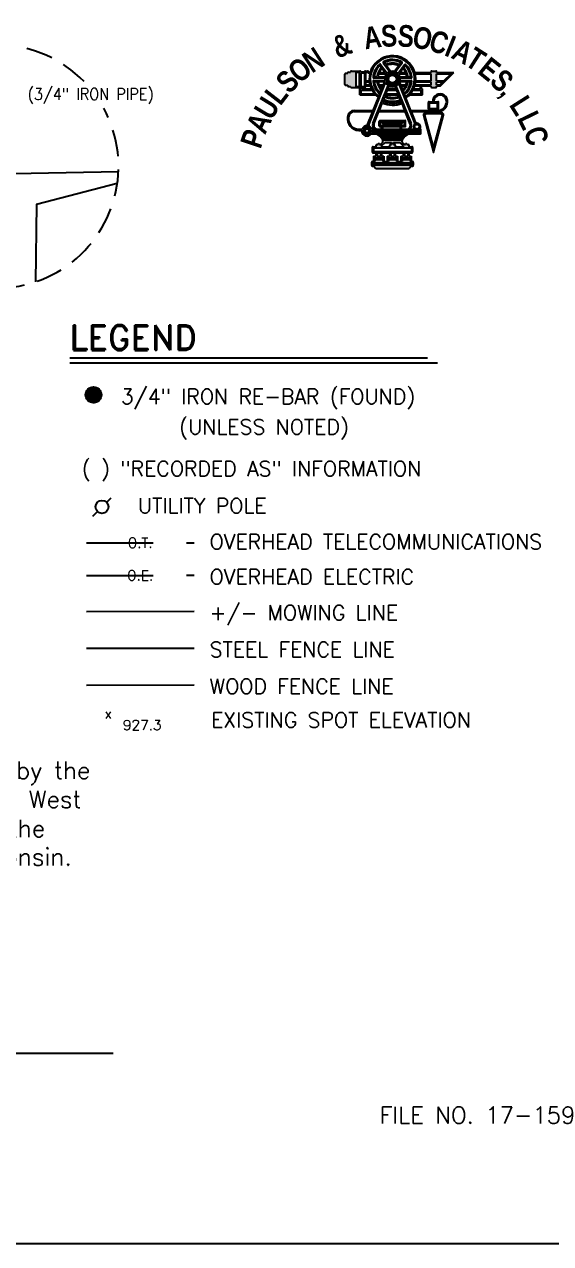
# Model space of a CAD drawing. Extents: x 831028 to 919050, y 477368 to 477788.
# Drawn here: x 831177.5 to 831256.4, y 477368.4 to 477551 of the extents above; entities that cross this region are included whole.
import ezdxf
from ezdxf.enums import TextEntityAlignment as Align

# ---------------------------------------------------------------- set-up
doc = ezdxf.new("R2010")
doc.units = 0
doc.header["$MEASUREMENT"] = 0
doc.linetypes.add('DASHED', pattern=[0.75, 0.5, -0.25])
doc.layers.get('0').update_dxf_attribs({"linetype": 'CONTINUOUS'})
for name, color, linetype in [('BOUNDARY', 5, 'CONTINUOUS'), ('building', 3, 'CONTINUOUS'), ('concrere', 1, 'CONTINUOUS'), ('FENCE', 1, 'FENCELINE1'), ('LOGO', 7, 'CONTINUOUS'), ('OVERHEAD', 7, 'DASHED'), ('SYMBOLS', 3, 'CONTINUOUS'), ('TEXT', 7, 'CONTINUOUS'), ('TITLES', 3, 'CONTINUOUS')]:
    doc.layers.add(name, color=color, linetype=linetype)
doc.styles.add('Arial Bold Narrow', font='arialbd.ttf', dxfattribs={"width": 0.8, "height": 10})
doc.styles.add('ROMAND', font='romand', dxfattribs={"oblique": 10, "height": 8})
doc.styles.add('ROMANS', font='romans', dxfattribs={"oblique": 1, "height": 10})
doc.linetypes.add('FENCELINE1', pattern='A,0.25,-0.1,[133,ltypeshp.shx,S=0.1,R=0,X=-0.1,Y=0],-0.1,1', length=1.45)
doc.linetypes.add('FENCELINE2', pattern='A,0.25,-0.1,[132,ltypeshp.shx,S=0.1,R=0,X=-0.1,Y=0],-0.1,1', length=1.45)
doc.linetypes.add('ZIGZAG', pattern='A,0.0001,-0.2,[131,ltypeshp.shx,S=0.2,R=0,X=-0.2,Y=0],-0.4,[131,ltypeshp.shx,S=0.2,R=180,X=0.2,Y=0],-0.2', length=0.8001)

# ---------------------------------------------------------------- blocks, each defined once
blk = doc.blocks.new('logo2')
at = {"layer": 'LOGO'}
h = blk.add_hatch(color=256, dxfattribs=at)
h.paths.add_polyline_path([(-8.17, -10.49, -2.979543), (7.87, -10.71), (7.26, -9.18, -0.014935), (6.7, -9.59), (13.55, -26.87, 0.474667), (13.27, -30.08), (16.17, -30.08, 0.777145), (14.17, -26.59), (11.36, -19.51), (11.09, -18.83), (8.12, -11.36, 0.051137), (10.26, -9.48, 2.591841), (-8.43, -11.14), (-11.48, -18.83), (-11.75, -19.51), (-15.08, -27.9), (-14.4, -28.01), (-7, -9.37, -0.015074), (-7.55, -8.93)])
h.paths.add_polyline_path([(16.13, -28.59, -1), (13.32, -28.59, -1)], flags=16)
h = blk.add_hatch(color=256, dxfattribs=at)
h.paths.add_polyline_path([(-1.58, 4.36, 0.098482), (-3.13, 3.42), (-7.07, 8.71, 0.438438), (-7.73, 8.78, 0.190242), (-11.64, 1.14, 0.442997), (-11.2, 0.64), (-3.91, 0.64, -0.31355), (-0.76, 3.89, -0.422878), (3.91, 0.64), (11.2, 0.64, 0.442997), (11.64, 1.14, 0.184191), (7.93, 8.6, 0.446524), (7.26, 8.54), (3.34, 3.22, 0.098072), (1.86, 4.25), (5.8, 9.58, 0.453296), (5.65, 10.24, 0.251379), (-5.41, 10.37, 0.461522), (-5.56, 9.71)])
h.paths.add_polyline_path([(-0.89, 4.55), (-3.52, 8.09, -0.216311), (3.77, 7.97), (1.19, 4.48, 0.11363)], flags=16)
h.paths.add_polyline_path([(-3.6, 2.92, 0.098578), (-4.44, 1.32), (-8.72, 1.32, -0.055198), (-8.22, 3.19), (-3.8, 3.19)], flags=16)
h.paths.add_polyline_path([(-4.31, 3.87), (-7.92, 3.87, -0.086905), (-6.14, 6.33)], flags=16)
h.paths.add_polyline_path([(-3.93, 8.64), (-4.86, 9.89, -0.23884), (5.1, 9.77), (4.18, 8.52, 0.224311)], flags=16)
h.paths.add_polyline_path([(3.78, 2.68), (4.16, 3.19), (8.22, 3.19, -0.055198), (8.72, 1.32), (4.44, 1.32, 0.082339)], flags=16)
h.paths.add_polyline_path([(-6.54, 6.88, 0.169329), (-9.4, 1.32), (-10.95, 1.32, -0.178686), (-7.46, 8.11)], flags=16)
h.paths.add_polyline_path([(4.66, 3.87), (6.33, 6.14, -0.079086), (7.92, 3.87)], flags=16)
h.paths.add_polyline_path([(6.74, 6.69), (7.66, 7.93, -0.172501), (10.95, 1.32), (9.4, 1.32, 0.161997)], flags=16)
h = blk.add_hatch(color=256, dxfattribs=at)
h.paths.add_polyline_path([(-25.06, -4.41), (-25.06, -4.64, 0.414214), (-24.61, -5.09), (-18.95, -5.09), (-18.95, -5.9), (-19.53, -5.9), (-19.53, -9.48), (-10.26, -9.48, -0.015985), (-10.85, -8.8), (-18.85, -8.8), (-18.85, -6.58), (-12.32, -6.58, -0.013506), (-12.66, -5.9), (-18.28, -5.9), (-18.28, -5.09), (-16.45, -5.09, 0.414214), (-16, -4.64), (-16, -4.06), (-13.36, -4.06, -0.012538), (-13.55, -3.39), (-16, -3.39), (-16, -1.73), (-13.86, -1.73, -0.012143), (-13.93, -1.05), (-16, -1.05), (-16, 4.13), (-15.17, 4.13, -0.169409), (-14.89, 4.03), (-13.64, 3.03, -0.013268), (-13.46, 3.75), (-14.65, 4.7, 0.169409), (-14.93, 4.8), (-16.22, 4.8, 0.425516), (-16.67, 4.33), (-19.03, 4.33, 0.425516), (-19.48, 4.8), (-24.61, 4.8, 0.414214), (-25.06, 4.35), (-25.06, 4.13), (-26.34, 4.13, 0.414214), (-26.79, 3.68), (-26.79, 3.45), (-28.09, 3.45, 0.414214), (-28.54, 3), (-28.54, -3.29, 0.414214), (-28.09, -3.74), (-26.79, -3.74), (-26.79, -3.96, 0.414214), (-26.34, -4.41)])
h.paths.add_polyline_path([(-21.74, 4.13), (-19.71, 4.13), (-19.71, -4.41), (-21.74, -4.41)], flags=16)
h.paths.add_polyline_path([(-19.03, 3.66), (-16.67, 3.66), (-16.67, -4.41), (-19.03, -4.41)], flags=16)
h = blk.add_hatch(color=256, dxfattribs=at)
h.paths.add_polyline_path([(-4.12, -2.12, 0.576712), (3.89, -2.52), (6.7, -9.59, 0.21378), (11.62, -1.39, 0.449489), (11.17, -0.88), (4.55, -0.88, 0.082971), (4.59, 0.64), (3.91, 0.64, -0.454741), (0.11, -3.96, -0.470894), (-3.91, 0.64), (-4.59, 0.64, 0.082971), (-4.55, -0.88), (-11.17, -0.88, 0.449489), (-11.62, -1.39, 0.205388), (-7, -9.37)])
h.paths.add_polyline_path([(-4.63, -1.56), (-5.35, -3.39), (-8.14, -3.39, -0.054249), (-8.68, -1.56)], flags=16)
h.paths.add_polyline_path([(-5.62, -4.06), (-6.35, -5.9), (-6.55, -5.9, -0.063611), (-7.82, -4.06)], flags=16)
h.paths.add_polyline_path([(-6.68, -6.74), (-7.29, -8.27, -0.178438), (-10.91, -1.56), (-9.36, -1.56, 0.157439)], flags=16)
h.paths.add_polyline_path([(4.3, -1.73, 0.009577), (4.36, -1.56), (8.68, -1.56, -0.054249), (8.14, -3.39), (4.96, -3.39)], flags=16)
h.paths.add_polyline_path([(5.23, -4.06), (7.82, -4.06, -0.063611), (6.55, -5.9), (5.96, -5.9)], flags=16)
h.paths.add_polyline_path([(6.4, -7.01, 0.168067), (9.36, -1.56), (10.91, -1.56, -0.187465), (7, -8.52)], flags=16)
h = blk.add_hatch(color=256, dxfattribs=at)
h.paths.add_polyline_path([(3.03, 0, 1), (-3.03, 0, 1)])
h.paths.add_polyline_path([(2.36, 0, 1), (-2.36, 0, 1)], flags=16)
h = blk.add_hatch(color=256, dxfattribs=at)
h.paths.add_polyline_path([(23.17, -1.05), (13.93, -1.05, -0.012143), (13.86, -1.73), (23.17, -1.73), (23.17, -3.39), (13.55, -3.39, -0.012538), (13.36, -4.06), (16.84, -4.06), (16.84, -5.9), (12.66, -5.9, -0.013506), (12.32, -6.58), (17.32, -6.58), (17.32, -8.8), (10.85, -8.8, -0.015985), (10.26, -9.48), (17.99, -9.48), (17.99, -5.9), (17.52, -5.9), (17.52, -4.06), (23.17, -4.06), (23.17, -4.64, 0.414214), (23.62, -5.09), (26.07, -5.09, 0.414214), (26.52, -4.64), (26.52, -4.06), (28.75, -4.06), (36.88, 3.87), (26.52, 3.87), (26.52, 4.35, 0.414214), (26.07, 4.8), (23.62, 4.8, 0.414214), (23.17, 4.35), (23.17, 3.87), (13.42, 3.87, -0.012488), (13.6, 3.19), (23.17, 3.19)])
h.paths.add_polyline_path([(26.52, 3.19), (35.22, 3.19), (30.87, -1.05), (26.52, -1.05)], flags=16)
h.paths.add_polyline_path([(26.52, -1.73), (30.18, -1.73), (28.47, -3.39), (26.52, -3.39)], flags=16)
h = blk.add_hatch(color=256, dxfattribs=at)
h.paths.add_polyline_path([(-11.72, -26.75, 0.324573), (-10.87, -30.08), (-9, -30.08, -0.529714), (-11.09, -27), (-8.12, -19.51), (7.73, -19.51), (10.7, -27, -0.529714), (8.61, -30.08), (10.48, -30.08, 0.324573), (11.33, -26.75), (2.31, -4.02, -0.036551), (1.7, -4.31), (2.33, -5.9), (-2.72, -5.9), (-2.03, -4.17, -0.036874), (-2.62, -3.82)])
h.paths.add_polyline_path([(-5.13, -12.99), (-5.45, -13.94, -0.007111), (-5.85, -13.78), (-5.48, -12.85, 0.006749)], flags=16)
h.paths.add_polyline_path([(-4.49, -13.23, 0.011983), (-3.86, -13.43), (-4.09, -14.4, -0.012746), (-4.82, -14.17)], flags=16)
h.paths.add_polyline_path([(-5.23, -12.22), (-4.64, -10.74, 0.19864), (4.3, -10.88), (4.89, -12.36, -0.19774)], flags=16)
h.paths.add_polyline_path([(-3.2, -13.6, 0.012027), (-2.54, -13.73), (-2.69, -14.73, -0.012787), (-3.44, -14.57)], flags=16)
h.paths.add_polyline_path([(5.76, -14.55), (7.46, -18.83), (-7.85, -18.83), (-6.09, -14.41, 0.196749)], flags=16)
h.paths.add_polyline_path([(-4.39, -10.11), (-4.14, -9.48), (3.75, -9.48), (4.05, -10.25, -0.199099)], flags=16)
h.paths.add_polyline_path([(-1.88, -13.84, 0.012065), (-1.21, -13.92), (-1.26, -14.92, -0.012822), (-2.02, -14.83)], flags=16)
h.paths.add_polyline_path([(-3.87, -8.8), (-2.99, -6.58), (2.59, -6.58), (3.48, -8.8)], flags=16)
h.paths.add_polyline_path([(-0.53, -13.96, 0.012096), (0.14, -13.97), (0.19, -14.97, -0.012851), (-0.58, -14.96)], flags=16)
h.paths.add_polyline_path([(0.82, -13.94, 0.01212), (1.49, -13.89), (1.63, -14.88, -0.012874), (0.86, -14.94)], flags=16)
h.paths.add_polyline_path([(2.16, -13.8, 0.012137), (2.83, -13.68), (3.06, -14.65, -0.01289), (2.3, -14.79)], flags=16)
h.paths.add_polyline_path([(3.48, -13.53, 0.012147), (4.14, -13.34), (4.46, -14.29, -0.012899), (3.72, -14.5)], flags=16)
h.paths.add_polyline_path([(4.78, -13.13, 0.006929), (5.14, -12.99), (5.51, -13.92, -0.007331), (5.1, -14.07)], flags=16)
h = blk.add_hatch(color=256, dxfattribs=at)
h.paths.add_polyline_path([(27.68, -14.05, 0.414214), (27.23, -13.6), (24.82, -13.6), (24.14, -13.6), (22.04, -13.6, 0.414214), (21.59, -14.05), (21.59, -17.95, 0.414214), (22.04, -18.4), (23.28, -18.4), (23.28, -18.83), (23.28, -19.51), (23.28, -20.15), (23.96, -20.15), (23.96, -18.4), (25.31, -18.4), (25.31, -20.15), (25.98, -20.15), (25.98, -19.51), (25.98, -18.83), (25.98, -18.4), (27.23, -18.4, 0.414214), (27.68, -17.95)])
h.paths.add_polyline_path([(27.01, -17.72), (22.26, -17.72), (22.26, -14.27), (27.01, -14.27)], flags=16)
for points in [[(32.34, -13.38), (32.28, -14.24, -0.334868), (27.9, -18.83), (25.98, -18.83), (25.98, -19.51), (27.95, -19.51, 0.358242), (32.98, -13.88, 1.086141), (24.14, -13.6), (24.82, -13.6, -1.031171)], [(23.28, -19.51), (23.28, -18.83), (11.09, -18.83), (11.36, -19.51)]]:
    blk.add_hatch(color=256, dxfattribs=at).paths.add_polyline_path(points)
h = blk.add_hatch(color=256, dxfattribs=at)
h.paths.add_polyline_path([(-11.48, -18.83), (-22.69, -18.83, 0.392257), (-26.93, -22.76, 0.450557), (-20.19, -30.76), (-18.39, -30.76, 0.782983), (-12.61, -32.77), (-10.2, -32.77, -0.183101), (-5.97, -36.37), (5.97, -36.37, -0.183101), (10.2, -32.77), (16.65, -32.77, 0.414214), (17.1, -32.32), (17.1, -30.53, 0.414214), (16.65, -30.08), (16.17, -30.08), (13.27, -30.08), (-12.25, -30.08, 0.251282), (-14.4, -28.01), (-15.08, -27.9, 0.341039), (-18.26, -30.08), (-20.13, -30.08), (-20.23, -30.08, -0.447816), (-26.27, -22.86), (-26.26, -22.81, -0.368657), (-22.99, -19.52), (-22.47, -19.51), (-11.75, -19.51)])
h.paths.add_polyline_path([(-12.89, -30.29, -1.22549), (-17.72, -30.82, -0.816)], flags=16)
h.paths.add_polyline_path([(-13.45, -31.05, -1), (-17.06, -31.05, -1)], flags=0)
h.paths.add_polyline_path([(-14.12, -31.05, -1), (-16.38, -31.05, -1)], flags=0)
h.paths.add_polyline_path([(-12.11, -30.76), (16.43, -30.76), (16.43, -32.1), (-12.28, -32.1, 0.108018)], flags=16)
h.paths.add_polyline_path([(-8.59, -32.77), (8.59, -32.77, 0.058572), (6.99, -33.95), (-6.99, -33.95, 0.058572)], flags=17)
h.paths.add_polyline_path([(-6.35, -34.63), (6.35, -34.63, 0.038652), (5.58, -35.69), (-5.58, -35.69, 0.038652)], flags=16)
h = blk.add_hatch(color=256, dxfattribs=at)
h.paths.add_polyline_path([(27.63, -20.15), (21.64, -20.15, 0.076599), (19.3, -20.51, 0.401631), (18.63, -21.72), (24.63, -44.04), (30.64, -21.72, 0.401631), (29.97, -20.51, 0.076599)])
h.paths.add_polyline_path([(19.32, -21.66), (24.63, -41.44), (29.95, -21.66, 0.406856), (29.65, -21.12, 0.072083), (27.63, -20.82), (24.63, -20.82), (21.64, -20.82, 0.072083), (19.62, -21.12, 0.406856)], flags=16)
h = blk.add_hatch(color=256, dxfattribs=at)
h.paths.add_polyline_path([(-7.49, -24.91, 0.414214), (-7.94, -25.36), (-7.94, -28.08, 0.414214), (-7.49, -28.53), (-6.47, -28.53), (-6.47, -30.08), (-5.79, -30.08), (-5.79, -28.53), (4.85, -28.53), (4.85, -30.08), (5.52, -30.08), (5.52, -28.53), (7.42, -28.53, 0.414214), (7.87, -28.08), (7.87, -25.36, 0.414214), (7.42, -24.91)])
h.paths.add_polyline_path([(-5.24, -26.26), (-5.24, -25.58), (-1.49, -25.58), (-1.49, -25.81, 0.103244), (-1.39, -26.26)], flags=16)
h.paths.add_polyline_path([(5.4, -26.93, 0.414214), (5.85, -26.48), (5.85, -25.58), (7.2, -25.58), (7.2, -27.86), (-7.26, -27.86), (-7.26, -25.58), (-5.91, -25.58), (-5.91, -26.48, 0.414214), (-5.46, -26.93)], flags=16)
h.paths.add_polyline_path([(-0.81, -25.81), (-0.81, -25.58), (1.89, -25.58), (1.89, -25.81, -0.414214), (1.44, -26.26), (-0.36, -26.26, -0.414214)], flags=16)
h.paths.add_polyline_path([(2.47, -26.26, 0.103244), (2.56, -25.81), (2.56, -25.58), (5.17, -25.58), (5.17, -26.26)], flags=16)
h = blk.add_hatch(color=256, dxfattribs=at)
h.paths.add_polyline_path([(-13.45, -31.05, 1), (-17.06, -31.05, 1)])
h.paths.add_polyline_path([(-14.12, -31.05, 1), (-16.38, -31.05, 1)], flags=16)
h = blk.add_hatch(color=256, dxfattribs=at)
h.paths.add_polyline_path([(-5.97, -36.37, -0.009325), (-5.83, -36.62, -0.330255), (-6.1, -38.21), (-7.21, -39.26), (-7.86, -39.26), (-7.86, -38.59), (-8.54, -38.59), (-8.54, -39.26), (-9.48, -39.26, 0.414214), (-9.93, -39.71), (-9.93, -40.54), (-11.63, -40.54, 0.414214), (-12.08, -40.99), (-12.08, -43.71, 0.414214), (-11.63, -44.16), (-9.93, -44.16), (-9.93, -46.31), (-11.28, -46.31), (-11.28, -48.9), (-10.61, -48.9), (-10.61, -49.5), (-12.05, -49.5, 0.414214), (-12.5, -49.95), (-12.5, -51.72, 0.414214), (-12.05, -52.17), (-11.25, -52.17), (-10.04, -53.53), (10.04, -53.53), (11.25, -52.17), (12.05, -52.17, 0.414214), (12.5, -51.72), (12.5, -49.95, 0.414214), (12.05, -49.5), (10.61, -49.5), (10.61, -48.9), (11.28, -48.9), (11.28, -46.31), (9.93, -46.31), (9.93, -44.16), (11.63, -44.16, 0.414214), (12.08, -43.71), (12.08, -40.99, 0.414214), (11.63, -40.54), (9.93, -40.54), (9.93, -39.71, 0.414214), (9.48, -39.26), (8.54, -39.26), (8.54, -38.59), (7.86, -38.59), (7.86, -39.26), (7.21, -39.26), (6.1, -38.21, -0.330255), (5.83, -36.62, -0.009325), (5.97, -36.37)])
h.paths.add_polyline_path([(-0.56, -38.12), (-0.56, -39.26), (-1.28, -39.26, 0.414214), (-1.73, -39.71), (-1.73, -40.54), (-6.47, -40.54), (-6.47, -40.11), (-4.38, -38.12)], flags=16)
h.paths.add_polyline_path([(0.56, -38.12), (4.38, -38.12), (6.47, -40.11), (6.47, -40.54), (1.73, -40.54), (1.73, -39.71, 0.414214), (1.28, -39.26), (0.56, -39.26)], flags=16)
h.paths.add_polyline_path([(11.41, -41.22), (11.41, -43.48), (-11.41, -43.48), (-11.41, -41.22)], flags=16)
h.paths.add_polyline_path([(1.06, -44.16), (-1.06, -44.16), (-1.06, -46.31), (1.06, -46.31)], flags=17)
h.paths.add_polyline_path([(-1.73, -44.16), (-6.47, -44.16), (-6.47, -46.31), (-5.12, -46.31), (-5.12, -48.9), (-5.79, -48.9), (-5.79, -49.5), (-2.41, -49.5), (-2.41, -48.9), (-3.08, -48.9), (-3.08, -46.31), (-1.73, -46.31)], flags=17)
h.paths.add_polyline_path([(1.73, -44.16), (1.73, -46.31), (3.08, -46.31), (3.08, -48.9), (2.41, -48.9), (2.41, -49.5), (5.79, -49.5), (5.79, -48.9), (5.12, -48.9), (5.12, -46.31), (6.47, -46.31), (6.47, -44.16)], flags=17)
h.paths.add_polyline_path([(-7.14, -44.16), (-9.26, -44.16), (-9.26, -46.31), (-7.14, -46.31)], flags=17)
h.paths.add_polyline_path([(2.41, -46.99), (2.41, -48.23), (-2.41, -48.23), (-2.41, -46.99)], flags=16)
h.paths.add_polyline_path([(7.14, -44.16), (7.14, -46.31), (9.26, -46.31), (9.26, -44.16)], flags=17)
h.paths.add_polyline_path([(-5.79, -46.99), (-5.79, -48.23), (-10.61, -48.23), (-10.61, -46.99)], flags=16)
h.paths.add_polyline_path([(5.79, -46.99), (10.61, -46.99), (10.61, -48.23), (5.79, -48.23)], flags=16)
h.paths.add_polyline_path([(11.82, -50.18), (11.82, -51.5), (-11.82, -51.5), (-11.82, -50.18)], flags=16)
for p, q in [((-7.46, 8.11), (-6.54, 6.88)), ((-7.07, 8.71), (-3.13, 3.42)), ((-5.56, 9.71), (-1.58, 4.36)), ((-4.86, 9.89), (-3.93, 8.64)), ((-3.52, 8.09), (-0.89, 4.55)), ((3.77, 7.97), (1.19, 4.48)), ((5.8, 9.58), (1.86, 4.25)), ((7.26, 8.54), (3.34, 3.22)), ((5.1, 9.77), (4.18, 8.52)), ((7.66, 7.93), (6.74, 6.69)), ((-28.54, -3.29), (-28.54, 3)), ((-28.09, 3.45), (-26.79, 3.45)), ((-26.79, 3.45), (-26.79, 3.68)), ((-26.34, 4.13), (-25.06, 4.13)), ((-25.06, 4.13), (-25.06, 4.35)), ((-24.61, 4.8), (-19.48, 4.8)), ((-21.74, 4.13), (-19.71, 4.13)), ((-21.74, -4.41), (-21.74, 4.13)), ((-19.71, -4.41), (-19.71, 4.13)), ((-19.03, 4.33), (-19.03, 4.35)), ((-19.03, 4.33), (-16.67, 4.33)), ((-19.03, 3.66), (-16.67, 3.66)), ((-19.03, 3.66), (-19.03, -4.41)), ((-16.67, 4.33), (-16.67, 4.35)), ((-16.67, 3.66), (-16.67, -4.41)), ((-16.22, 4.8), (-14.93, 4.8)), ((-16, 4.13), (-15.17, 4.13)), ((-16, -1.05), (-16, 4.13)), ((-13.64, 3.03), (-14.89, 4.03)), ((-13.46, 3.75), (-14.65, 4.7)), ((-11.2, 0.64), (-3.91, 0.64)), ((-10.95, 1.32), (-9.4, 1.32)), ((-8.72, 1.32), (-4.44, 1.32)), ((-8.22, 3.19), (-3.8, 3.19)), ((-7.92, 3.87), (-4.31, 3.87)), ((-6.14, 6.33), (-4.31, 3.87)), ((-3.8, 3.19), (-3.6, 2.92)), ((4.16, 3.19), (3.78, 2.68)), ((3.91, 0.64), (11.2, 0.64)), ((4.16, 3.19), (8.22, 3.19)), ((4.44, 1.32), (8.72, 1.32)), ((6.33, 6.14), (4.66, 3.87)), ((4.66, 3.87), (7.92, 3.87)), ((9.4, 1.32), (10.95, 1.32)), ((13.42, 3.87), (23.17, 3.87)), ((13.6, 3.19), (23.17, 3.19)), ((23.17, 3.87), (23.17, 4.35)), ((23.17, -1.05), (23.17, 3.19)), ((23.62, 4.8), (26.07, 4.8)), ((26.52, 3.87), (26.52, 4.35)), ((26.52, 3.87), (36.88, 3.87)), ((26.52, 3.19), (35.22, 3.19)), ((26.52, -1.05), (26.52, 3.19)), ((28.75, -4.06), (36.88, 3.87)), ((30.87, -1.05), (35.22, 3.19)), ((-28.09, -3.74), (-26.79, -3.74)), ((-26.79, -3.96), (-26.79, -3.74)), ((-26.34, -4.41), (-25.06, -4.41)), ((-25.06, -4.64), (-25.06, -4.41)), ((-24.61, -5.09), (-18.95, -5.09)), ((-21.74, -4.41), (-19.71, -4.41)), ((-19.53, -5.9), (-18.95, -5.9)), ((-19.53, -9.48), (-19.53, -5.9)), ((-19.03, -4.41), (-16.67, -4.41)), ((-18.95, -5.9), (-18.95, -5.09)), ((-18.85, -6.58), (-12.32, -6.58)), ((-18.85, -8.8), (-18.85, -6.58)), ((-18.28, -5.9), (-18.28, -5.09)), ((-18.28, -5.09), (-16.45, -5.09)), ((-18.28, -5.9), (-12.66, -5.9)), ((-16, -1.05), (-13.93, -1.05)), ((-16, -1.73), (-13.86, -1.73)), ((-16, -3.39), (-16, -1.73)), ((-16, -3.39), (-13.55, -3.39)), ((-16, -4.06), (-13.36, -4.06)), ((-16, -4.64), (-16, -4.06)), ((-14.4, -28.01), (-4.12, -2.12)), ((-11.72, -26.75), (-2.62, -3.82)), ((-11.17, -0.88), (-4.55, -0.88)), ((-10.91, -1.56), (-9.36, -1.56)), ((-8.68, -1.56), (-4.63, -1.56)), ((-8.14, -3.39), (-5.35, -3.39)), ((-7.82, -4.06), (-5.62, -4.06)), ((-7.29, -8.27), (-6.68, -6.74)), ((-6.55, -5.9), (-6.35, -5.9)), ((-6.35, -5.9), (-5.62, -4.06)), ((-5.35, -3.39), (-4.63, -1.56)), ((-3.87, -8.8), (-2.99, -6.58)), ((-2.99, -6.58), (2.59, -6.58)), ((-2.72, -5.9), (-2.03, -4.17)), ((-2.72, -5.9), (2.33, -5.9)), ((2.33, -5.9), (1.7, -4.31)), ((11.33, -26.75), (2.31, -4.02)), ((3.48, -8.8), (2.59, -6.58)), ((13.55, -26.87), (3.89, -2.52)), ((4.96, -3.39), (4.3, -1.73)), ((4.36, -1.56), (8.68, -1.56)), ((4.55, -0.88), (11.17, -0.88)), ((4.96, -3.39), (8.14, -3.39)), ((5.23, -4.06), (7.82, -4.06)), ((5.96, -5.9), (5.23, -4.06)), ((5.96, -5.9), (6.55, -5.9)), ((7, -8.52), (6.4, -7.01)), ((9.36, -1.56), (10.91, -1.56)), ((12.32, -6.58), (17.32, -6.58)), ((12.66, -5.9), (16.84, -5.9)), ((13.36, -4.06), (16.84, -4.06)), ((13.55, -3.39), (23.17, -3.39)), ((13.86, -1.73), (23.17, -1.73)), ((13.93, -1.05), (23.17, -1.05)), ((16.84, -5.9), (16.84, -4.06)), ((17.32, -8.8), (17.32, -6.58)), ((17.52, -5.9), (17.52, -4.06)), ((17.52, -4.06), (23.17, -4.06)), ((17.52, -5.9), (17.99, -5.9)), ((17.99, -9.48), (17.99, -5.9)), ((23.17, -3.39), (23.17, -1.73)), ((23.17, -4.64), (23.17, -4.06)), ((23.62, -5.09), (26.07, -5.09)), ((26.52, -1.05), (30.87, -1.05)), ((26.52, -1.73), (30.18, -1.73)), ((26.52, -3.39), (26.52, -1.73)), ((26.52, -3.39), (28.47, -3.39)), ((26.52, -4.64), (26.52, -4.06)), ((26.52, -4.06), (28.75, -4.06)), ((28.47, -3.39), (30.18, -1.73)), ((-19.53, -9.48), (-10.26, -9.48)), ((-18.85, -8.8), (-10.85, -8.8)), ((-11.48, -18.83), (-8.43, -11.14)), ((-8.17, -10.49), (-7.55, -8.93)), ((-7.85, -18.83), (-6.09, -14.41)), ((-5.85, -13.78), (-5.48, -12.85)), ((-5.13, -12.99), (-5.45, -13.94)), ((-5.23, -12.22), (-4.64, -10.74)), ((-4.49, -13.23), (-4.82, -14.17)), ((-4.39, -10.11), (-4.14, -9.48)), ((-4.14, -9.48), (3.75, -9.48)), ((-3.86, -13.43), (-4.09, -14.4)), ((-3.87, -8.8), (3.48, -8.8)), ((-3.2, -13.6), (-3.44, -14.57)), ((-2.54, -13.73), (-2.69, -14.73)), ((-1.88, -13.84), (-2.02, -14.83)), ((-1.21, -13.92), (-1.26, -14.92)), ((-0.53, -13.96), (-0.58, -14.96)), ((0.14, -13.97), (0.19, -14.97)), ((0.82, -13.94), (0.86, -14.94)), ((1.49, -13.89), (1.63, -14.88)), ((2.16, -13.8), (2.3, -14.79)), ((2.83, -13.68), (3.06, -14.65)), ((3.48, -13.53), (3.72, -14.5)), ((4.05, -10.25), (3.75, -9.48)), ((4.14, -13.34), (4.46, -14.29)), ((4.89, -12.36), (4.3, -10.88)), ((4.78, -13.13), (5.1, -14.07)), ((5.51, -13.92), (5.14, -12.99)), ((7.46, -18.83), (5.76, -14.55)), ((7.87, -10.71), (7.26, -9.18)), ((11.09, -18.83), (8.12, -11.36)), ((10.26, -9.48), (17.99, -9.48)), ((10.85, -8.8), (17.32, -8.8)), ((21.59, -17.95), (21.59, -14.05)), ((22.04, -13.6), (24.14, -13.6)), ((22.26, -14.27), (27.01, -14.27)), ((22.26, -17.72), (22.26, -14.27)), ((24.14, -13.6), (24.82, -13.6)), ((24.82, -13.6), (27.23, -13.6)), ((27.01, -17.72), (27.01, -14.27)), ((27.68, -17.95), (27.68, -14.05)), ((32.34, -13.38), (32.28, -14.24)), ((-22.99, -19.52), (-22.47, -19.51)), ((-22.69, -18.83), (-11.48, -18.83)), ((-22.47, -19.51), (-11.75, -19.51)), ((-15.08, -27.9), (-11.75, -19.51)), ((-11.75, -19.51), (-11.48, -18.83)), ((-11.09, -27), (-8.12, -19.51)), ((-8.12, -19.51), (7.73, -19.51)), ((-7.85, -18.83), (7.46, -18.83)), ((10.7, -27), (7.73, -19.51)), ((11.09, -18.83), (23.28, -18.83)), ((11.09, -18.83), (11.36, -19.51)), ((11.36, -19.51), (23.28, -19.51)), ((14.17, -26.59), (11.36, -19.51)), ((22.04, -18.4), (23.28, -18.4)), ((22.26, -17.72), (27.01, -17.72)), ((23.28, -18.83), (23.28, -18.4)), ((23.28, -18.83), (23.28, -19.51)), ((23.28, -20.15), (23.28, -19.51)), ((23.96, -20.15), (23.96, -18.4)), ((23.96, -18.4), (25.31, -18.4)), ((25.31, -20.15), (25.31, -18.4)), ((25.98, -18.4), (27.23, -18.4)), ((25.98, -18.83), (25.98, -18.4)), ((25.98, -18.83), (27.9, -18.83)), ((25.98, -18.83), (25.98, -19.51)), ((25.98, -20.15), (25.98, -19.51)), ((25.98, -19.51), (27.95, -19.51)), ((-26.27, -22.86), (-26.26, -22.81)), ((-15.08, -27.9), (-14.4, -28.01)), ((-7.94, -28.08), (-7.94, -25.36)), ((-7.49, -24.91), (7.42, -24.91)), ((-7.49, -28.53), (-6.47, -28.53)), ((-7.26, -25.58), (-5.91, -25.58)), ((-7.26, -27.86), (-7.26, -25.58)), ((-7.26, -25.58), (-5.91, -25.58)), ((-7.26, -27.86), (7.2, -27.86)), ((-6.47, -30.08), (-6.47, -28.53)), ((-5.91, -26.48), (-5.91, -25.58)), ((-5.79, -30.08), (-5.79, -28.53)), ((-5.79, -28.53), (4.85, -28.53)), ((-5.46, -26.93), (5.4, -26.93)), ((-5.24, -26.26), (-5.24, -25.58)), ((-5.24, -25.58), (-1.49, -25.58)), ((-5.24, -26.26), (-1.39, -26.26)), ((-1.49, -25.58), (-1.49, -25.81)), ((-0.81, -25.58), (-0.81, -25.81)), ((-0.81, -25.58), (1.89, -25.58)), ((-0.81, -25.58), (1.89, -25.58)), ((-0.36, -26.26), (1.44, -26.26)), ((1.89, -25.58), (1.89, -25.81)), ((2.47, -26.26), (5.17, -26.26)), ((2.56, -25.58), (2.56, -25.81)), ((2.56, -25.58), (5.17, -25.58)), ((4.85, -30.08), (4.85, -28.53)), ((5.17, -26.26), (5.17, -25.58)), ((5.52, -30.08), (5.52, -28.53)), ((5.52, -28.53), (7.42, -28.53)), ((5.85, -26.48), (5.85, -25.58)), ((5.85, -25.58), (7.2, -25.58)), ((5.85, -25.58), (7.2, -25.58)), ((7.2, -27.86), (7.2, -25.58)), ((7.87, -28.08), (7.87, -25.36)), ((-20.23, -30.08), (-20.13, -30.08)), ((-20.19, -30.76), (-18.39, -30.76)), ((-20.13, -30.08), (-18.26, -30.08)), ((-12.61, -32.77), (-10.2, -32.77)), ((-12.28, -32.1), (16.43, -32.1)), ((-12.25, -30.08), (13.27, -30.08)), ((-12.11, -30.76), (16.43, -30.76)), ((-8.59, -32.77), (8.59, -32.77)), ((-6.99, -33.95), (6.99, -33.95)), ((-6.35, -34.63), (6.35, -34.63)), ((-5.97, -36.37), (5.97, -36.37)), ((-5.58, -35.69), (5.58, -35.69)), ((10.2, -32.77), (16.65, -32.77)), ((13.27, -30.08), (16.17, -30.08)), ((16.17, -30.08), (16.65, -30.08)), ((16.43, -32.1), (16.43, -30.76)), ((17.1, -32.32), (17.1, -30.53)), ((-12.08, -40.99), (-12.08, -43.71)), ((-11.63, -40.54), (-9.93, -40.54)), ((-11.41, -41.22), (11.41, -41.22)), ((-11.41, -41.22), (-11.41, -43.48)), ((-11.41, -43.48), (11.41, -43.48)), ((-9.93, -39.71), (-9.93, -40.54)), ((-9.48, -39.26), (-8.54, -39.26)), ((-8.54, -39.26), (-8.54, -38.59)), ((-8.54, -38.59), (-7.86, -38.59)), ((-7.86, -39.26), (-7.86, -38.59)), ((-7.86, -39.26), (-7.21, -39.26)), ((-7.21, -39.26), (-6.1, -38.21)), ((-6.47, -40.11), (-4.38, -38.12)), ((-6.47, -40.11), (-6.47, -40.54)), ((-6.47, -40.54), (-1.73, -40.54)), ((-4.38, -38.12), (-0.56, -38.12)), ((-1.73, -39.71), (-1.73, -40.54)), ((-1.28, -39.26), (-0.56, -39.26)), ((-0.56, -38.12), (-0.56, -39.26)), ((0.56, -38.12), (0.56, -39.26)), ((0.56, -38.12), (4.38, -38.12)), ((0.56, -39.26), (1.28, -39.26)), ((1.73, -39.71), (1.73, -40.54)), ((1.73, -40.54), (6.47, -40.54)), ((6.47, -40.11), (4.38, -38.12)), ((7.21, -39.26), (6.1, -38.21)), ((6.47, -40.11), (6.47, -40.54)), ((7.21, -39.26), (7.86, -39.26)), ((7.86, -39.26), (7.86, -38.59)), ((7.86, -38.59), (8.54, -38.59)), ((8.54, -39.26), (8.54, -38.59)), ((8.54, -39.26), (9.48, -39.26)), ((9.93, -39.71), (9.93, -40.54)), ((9.93, -40.54), (11.63, -40.54)), ((11.41, -41.22), (11.41, -43.48)), ((12.08, -40.99), (12.08, -43.71)), ((-12.5, -49.95), (-12.5, -51.72)), ((-12.05, -49.5), (-10.61, -49.5)), ((-11.82, -50.18), (11.82, -50.18)), ((-11.82, -50.18), (-11.82, -51.5)), ((-11.63, -44.16), (-9.93, -44.16)), ((-11.28, -46.31), (-11.28, -48.9)), ((-11.28, -46.31), (-9.93, -46.31)), ((-11.28, -48.9), (-10.61, -48.9)), ((-10.61, -46.99), (-10.61, -48.23)), ((-10.61, -46.99), (-5.79, -46.99)), ((-10.61, -48.23), (-5.79, -48.23)), ((-10.61, -48.9), (-10.61, -49.5)), ((-9.93, -44.16), (-9.93, -46.31)), ((-9.26, -44.16), (-9.26, -46.31)), ((-9.26, -44.16), (-7.14, -44.16)), ((-9.26, -46.31), (-7.14, -46.31)), ((-7.14, -44.16), (-7.14, -46.31)), ((-6.47, -44.16), (-6.47, -46.31)), ((-6.47, -44.16), (-1.73, -44.16)), ((-6.47, -46.31), (-5.12, -46.31)), ((-5.79, -46.99), (-5.79, -48.23)), ((-5.79, -48.9), (-5.79, -49.5)), ((-5.79, -48.9), (-5.12, -48.9)), ((-5.79, -49.5), (-2.41, -49.5)), ((-5.12, -46.31), (-5.12, -48.9)), ((-3.08, -46.31), (-1.73, -46.31)), ((-3.08, -46.31), (-3.08, -48.9)), ((-3.08, -48.9), (-2.41, -48.9)), ((-2.41, -46.99), (2.41, -46.99)), ((-2.41, -46.99), (-2.41, -48.23)), ((-2.41, -48.23), (2.41, -48.23)), ((-2.41, -48.9), (-2.41, -49.5)), ((-1.73, -44.16), (-1.73, -46.31)), ((-1.06, -44.16), (1.06, -44.16)), ((-1.06, -44.16), (-1.06, -46.31)), ((-1.06, -44.16), (1.06, -44.16)), ((-1.06, -46.31), (1.06, -46.31)), ((1.06, -44.16), (1.06, -46.31)), ((1.73, -44.16), (1.73, -46.31)), ((1.73, -44.16), (6.47, -44.16)), ((1.73, -46.31), (3.08, -46.31)), ((2.41, -46.99), (2.41, -48.23)), ((2.41, -48.9), (3.08, -48.9)), ((2.41, -48.9), (2.41, -49.5)), ((2.41, -49.5), (5.79, -49.5)), ((3.08, -46.31), (3.08, -48.9)), ((5.12, -46.31), (5.12, -48.9)), ((5.12, -46.31), (6.47, -46.31)), ((5.12, -48.9), (5.79, -48.9)), ((5.79, -46.99), (5.79, -48.23)), ((5.79, -46.99), (10.61, -46.99)), ((5.79, -48.23), (10.61, -48.23)), ((5.79, -48.9), (5.79, -49.5)), ((6.47, -44.16), (6.47, -46.31)), ((7.14, -44.16), (7.14, -46.31)), ((7.14, -44.16), (9.26, -44.16)), ((7.14, -44.16), (9.26, -44.16)), ((7.14, -46.31), (9.26, -46.31)), ((9.26, -44.16), (9.26, -46.31)), ((9.93, -44.16), (9.93, -46.31)), ((9.93, -44.16), (11.63, -44.16)), ((9.93, -46.31), (11.28, -46.31)), ((10.61, -46.99), (10.61, -48.23)), ((10.61, -48.9), (10.61, -49.5)), ((10.61, -48.9), (11.28, -48.9)), ((10.61, -49.5), (12.05, -49.5)), ((11.28, -46.31), (11.28, -48.9)), ((11.82, -50.18), (11.82, -51.5)), ((12.5, -49.95), (12.5, -51.72)), ((-12.05, -52.17), (-11.25, -52.17)), ((-11.82, -51.5), (11.82, -51.5)), ((-11.25, -52.17), (-10.04, -53.53)), ((-10.04, -53.53), (10.04, -53.53)), ((11.25, -52.17), (10.04, -53.53)), ((11.25, -52.17), (12.05, -52.17))]:
    blk.add_line(p, q, dxfattribs=at)
for points in [[(27.63, -20.15), (21.64, -20.15, 0.076599), (19.3, -20.51, 0.401631), (18.63, -21.72), (24.63, -44.04), (30.64, -21.72, 0.401631), (29.97, -20.51, 0.076599)], [(19.32, -21.66), (24.63, -41.44), (29.95, -21.66, 0.406856), (29.65, -21.12, 0.072083), (27.63, -20.82), (24.63, -20.82), (21.64, -20.82, 0.072083), (19.62, -21.12, 0.406856)]]:
    blk.add_lwpolyline(points, format="xyb", close=True, dxfattribs=at)
for centre, radius in [((0, 0), 3.03), ((0, 0), 2.36), ((14.72, -28.59), 1.41), ((-15.25, -31.05), 1.8), ((-15.25, -31.05), 1.13)]:
    blk.add_circle(centre, radius, dxfattribs=at)
for centre, radius, start, end in [((0, 0), 13.97, 317.27729, 232.88561), ((0, 0), 13.29, 306.29029, 232.07877), ((0, 0), 11.7, 131.34197, 174.4273), ((0, 0), 11.02, 132.61265, 173.13674), ((-7.43, 8.45), 0.45, 36.64407, 131.34197), ((-5.2, 9.97), 0.45, 117.54662, 216.64407), ((0, 0), 11.7, 61.10434, 117.54662), ((0, 0), 11.02, 62.44085, 116.17232), ((0, 0), 9.49, 63.88736, 114.45867), ((0, 0), 8.82, 64.68718, 113.50981), ((5.44, 9.85), 0.45, 323.56593, 61.10434), ((7.63, 8.27), 0.45, 47.31833, 143.56593), ((0, 0), 11.02, 6.86326, 46.0122), ((0, 0), 11.7, 5.5727, 47.31833), ((-28.09, 3), 0.45, 90, 180), ((-26.34, 3.68), 0.45, 90, 180), ((-24.61, 4.35), 0.45, 90, 180), ((-19.48, 4.35), 0.45, 0, 90), ((-16.22, 4.35), 0.45, 90, 180), ((-15.17, 3.68), 0.45, 51.53947, 90), ((-14.93, 4.35), 0.45, 51.53947, 90), ((-11.2, 1.09), 0.45, 174.4273, 270), ((0, 0), 9.49, 133.58006, 172.02267), ((0, 0), 8.82, 158.76988, 171.40755), ((0, 0), 8.82, 134.11394, 153.98122), ((0, 0), 4.63, 172.03218, 191.00418), ((0, 0), 4.63, 140.96517, 163.48488), ((0, 0), 3.96, 101.02726, 271.52445), ((0, 0), 4.63, 109.98363, 132.48141), ((0, 0), 4.63, 75.09651, 101.02726), ((0, 0), 3.96, 271.52445, 101.02726), ((0, 0), 4.63, 43.94917, 66.35406), ((0, 0), 4.63, 16.51512, 35.34339), ((0, 0), 4.63, 348.99582, 7.96782), ((0, 0), 8.82, 26.01878, 44.1063), ((0, 0), 9.49, 7.97733, 44.78448), ((0, 0), 8.82, 8.59245, 21.23012), ((11.2, 1.09), 0.45, 270, 5.5727), ((23.62, 4.35), 0.45, 90, 180), ((26.07, 4.35), 0.45, 0, 90), ((-28.09, -3.29), 0.45, 180, 270), ((-26.34, -3.96), 0.45, 180, 270), ((-24.61, -4.64), 0.45, 180, 270), ((-16.45, -4.64), 0.45, 270, 0), ((-11.17, -1.33), 0.45, 90, 186.81361), ((0, 0), 11.7, 186.81361, 233.2394), ((0, 0), 11.02, 188.13296, 228.60206), ((0, 0), 9.49, 189.45638, 225.24486), ((0, 0), 8.82, 190.18772, 202.60843), ((0, 0), 8.82, 207.45051, 222.00943), ((0, 0), 4.63, 207.18095, 327.07116), ((0, 0), 4.63, 338.13951, 340.33428), ((0, 0), 9.49, 312.38212, 350.54362), ((0, 0), 8.82, 317.99057, 332.54949), ((0, 0), 11.7, 304.91821, 353.18639), ((0, 0), 11.02, 309.39616, 351.86704), ((0, 0), 8.82, 337.39157, 349.81228), ((11.17, -1.33), 0.45, 353.18639, 90), ((23.62, -4.64), 0.45, 180, 270), ((26.07, -4.64), 0.45, 270, 0), ((0, 0), 15.64, 247.07061, 291.59356), ((0, 0), 14.97, 247.0126, 248.64221), ((0, 0), 13.97, 246.91635, 248.46314), ((0, 0), 13.29, 246.8432, 291.58477), ((0, 0), 14.97, 251.22675, 254.14773), ((0, 0), 11.7, 246.63689, 291.5768), ((0, 0), 13.97, 251.23283, 253.97894), ((0, 0), 11.02, 246.53155, 291.57274), ((0, 0), 14.97, 256.73214, 259.66256), ((0, 0), 13.97, 256.74847, 259.50471), ((0, 0), 13.97, 262.27409, 265.03901), ((0, 0), 13.97, 267.80826, 270.58033), ((0, 0), 13.97, 273.34948, 276.12712), ((0, 0), 13.97, 278.89619, 281.67775), ((0, 0), 13.97, 284.44676, 287.23058), ((0, 0), 14.97, 284.37117, 287.32728), ((0, 0), 13.97, 289.99957, 291.5876), ((0, 0), 14.97, 289.91124, 291.59131), ((0, 0), 13.97, 305.56784, 317.27729), ((22.04, -14.05), 0.45, 90, 180), ((28.57, -13.37), 4.44, 353.47879, 182.93687), ((28.57, -13.37), 3.76, 359.94766, 183.46446), ((27.23, -14.05), 0.45, 0, 90), ((27.04, -13.63), 5.27, 279.34387, 353.40007), ((27.04, -13.63), 5.95, 278.79634, 357.63491), ((-22.69, -23.08), 4.25, 90, 175.67177), ((-22.69, -23.08), 3.58, 94.72475, 175.67177), ((0, 0), 14.97, 262.24685, 265.18535), ((0, 0), 14.97, 267.76953, 270.7147), ((0, 0), 14.97, 273.2988, 276.24915), ((0, 0), 14.97, 278.83318, 281.78719), ((22.04, -17.95), 0.45, 180, 270), ((27.23, -17.95), 0.45, 270, 0), ((-20.03, -23.78), 6.98, 171.62691, 268.64398), ((-20.03, -23.78), 6.31, 171.62691, 268.12123), ((-15.25, -31.05), 3.15, 86.83292, 162.15836), ((-15.25, -31.05), 2.48, 17.84164, 174.69943), ((-15.25, -31.05), 3.15, 17.84164, 74.26315), ((-9, -27.83), 2.92, 158.35676, 230.28486), ((-9, -27.83), 2.25, 158.35676, 270), ((-7.49, -25.36), 0.45, 90, 180), ((-7.49, -28.08), 0.45, 180, 270), ((-5.46, -26.48), 0.45, 180, 270), ((-0.36, -25.81), 1.12, 180, 203.57818), ((-0.36, -25.81), 0.45, 180, 270), ((1.44, -25.81), 0.45, 270, 0), ((1.44, -25.81), 1.12, 336.42182, 0), ((5.4, -26.48), 0.45, 270, 0), ((7.42, -25.36), 0.45, 0, 90), ((7.42, -28.08), 0.45, 270, 0), ((8.61, -27.83), 2.25, 270, 21.64324), ((8.61, -27.83), 2.92, 309.71514, 21.64324), ((14.72, -28.59), 2.08, 124.26879, 225.83739), ((14.72, -28.59), 2.08, 314.16261, 105.57222), ((-15.25, -31.05), 3.15, 174.69943, 326.94086), ((-15.25, -31.05), 2.48, 174.69943, 17.84164), ((-15.25, -31.05), 3.15, 340.64029, 5.30057), ((-12.83, -40.15), 7.83, 26.7393, 70.38018), ((-12.83, -40.15), 8.51, 46.72904, 60.13734), ((-12.83, -40.15), 8.51, 31.59683, 40.45079), ((12.83, -40.15), 8.51, 139.54921, 148.40317), ((12.83, -40.15), 7.83, 109.61982, 153.2607), ((12.83, -40.15), 8.51, 119.86266, 133.27096), ((16.65, -30.53), 0.45, 0, 90), ((16.65, -32.32), 0.45, 270, 0), ((-11.63, -40.99), 0.45, 90, 180), ((-11.63, -43.71), 0.45, 180, 270), ((-9.48, -39.71), 0.45, 90, 180), ((-7.04, -37.23), 1.35, 313.63509, 26.7393), ((-1.28, -39.71), 0.45, 90, 180), ((1.28, -39.71), 0.45, 0, 90), ((7.04, -37.23), 1.35, 153.2607, 226.36491), ((9.48, -39.71), 0.45, 0, 90), ((11.63, -40.99), 0.45, 0, 90), ((11.63, -43.71), 0.45, 270, 0), ((-12.05, -49.95), 0.45, 90, 180), ((12.05, -49.95), 0.45, 0, 90), ((-12.05, -51.72), 0.45, 180, 270), ((12.05, -51.72), 0.45, 270, 0)]:
    blk.add_arc(centre, radius, start, end, dxfattribs=at)
blk.add_text('DRAWN BY: JIM SIMPSON, 11-16-2006', height=0.0187, dxfattribs=at).set_placement((5.98, -5.89))
at = {"layer": 'LOGO', "char_height": 13.05, "width": 351315.5957, "attachment_point": 4, "style": 'Arial Bold Narrow'}
for s, insert in [('LAND SURVEYING', (-64.95, -65.69)), ('DEFOREST, WI', (-52.45, -85.05)), ('608-846-2523', (-45.67, -101.82))]:
    blk.add_mtext(s, dxfattribs=dict(at, insert=insert))
at = {"layer": 'TEXT', "style": 'Arial Bold Narrow', "width": 0.8}
for s, rotation, p in [('A', 8.75547, (-12.11, 24.99)), ('S', 2.30471, (-2.04, 25.96)), ('S', 355.85395, (8.08, 25.8)), ('O', 349.40318, (18.11, 24.5)), ('&', 20.83278, (-30.41, 20.15)), ('C', 342.95242, (27.94, 22.08)), ('I', 338.31426, (34.81, 19.67)), ('A', 333.15497, (42.19, 16.34)), ('N', 33.00647, (-47.41, 11.52)), ('T', 327.4022, (50.02, 11.87)), ('O', 39.45724, (-55.58, 5.54)), ('E', 320.95144, (58.23, 5.94)), ('S', 45.908, (-63.01, -1.32)), ('S', 314.50067, (65.72, -0.86)), ('L', 52.35876, (-69.64, -8.97)), ('U', 58.80953, (-75.36, -17.32)), (',', 310.28237, (70.18, -5.75)), ('L', 302.3223, (77.57, -15.81)), ('L', 295.87153, (82.49, -24.66)), ('A', 65.26029, (-80.1, -26.26)), ('C', 289.42077, (86.39, -33.99)), ('P', 71.71105, (-83.81, -35.68))]:
    blk.add_text(s, height=13.05, rotation=rotation, dxfattribs=at).set_placement(p, align=Align.MIDDLE_CENTER)
blk = doc.blocks.new('*X2')
at = {"color": 0}
for p, q in [((4792.35, 13162.2, 100), (4794.27, 13164.12, 100)), ((4792.35, 13162.37, 100), (4794.1, 13164.12, 100)), ((4792.37, 13162.57, 100), (4793.91, 13164.11, 100)), ((4792.37, 13162.04, 100), (4794.43, 13164.1, 100)), ((4792.4, 13161.9, 100), (4794.58, 13164.07, 100)), ((4792.41, 13162.79, 100), (4793.69, 13164.06, 100)), ((4792.44, 13161.76, 100), (4794.72, 13164.03, 100)), ((4792.49, 13161.63, 100), (4794.84, 13163.98, 100)), ((4792.51, 13163.06, 100), (4793.41, 13163.96, 100)), ((4792.55, 13161.51, 100), (4794.97, 13163.93, 100)), ((4792.61, 13161.39, 100), (4795.08, 13163.87, 100)), ((4792.68, 13161.29, 100), (4795.19, 13163.8, 100)), ((4792.75, 13161.19, 100), (4795.29, 13163.72, 100)), ((4792.84, 13161.09, 100), (4795.38, 13163.64, 100)), ((4792.93, 13161, 100), (4795.47, 13163.55, 100)), ((4793.02, 13160.92, 100), (4795.55, 13163.45, 100)), ((4793.12, 13160.85, 100), (4795.63, 13163.35, 100)), ((4793.23, 13160.78, 100), (4795.7, 13163.24, 100)), ((4793.34, 13160.71, 100), (4795.76, 13163.13, 100)), ((4793.46, 13160.66, 100), (4795.81, 13163.01, 100)), ((4793.59, 13160.61, 100), (4795.86, 13162.88, 100)), ((4793.73, 13160.57, 100), (4795.9, 13162.74, 100)), ((4793.88, 13160.54, 100), (4795.93, 13162.59, 100)), ((4794.04, 13160.53, 100), (4795.95, 13162.43, 100)), ((4794.21, 13160.52, 100), (4795.95, 13162.26, 100)), ((4794.41, 13160.54, 100), (4795.93, 13162.07, 100)), ((4794.63, 13160.59, 100), (4795.89, 13161.84, 100)), ((4794.91, 13160.69, 100), (4795.78, 13161.56, 100))]:
    blk.add_line(p, q, dxfattribs=at)

msp = doc.modelspace()

# ---------------------------------------------------------------- linework, layer by layer
msp.add_line((831027.53, 477368.36, 0.19), (831282.53, 477368.36, 0.19))
at = {"layer": 'BOUNDARY'}
msp.add_line((831160.94, 477528.43), (831191.57, 477529.01), dxfattribs=at)
at = {"layer": 'building'}
msp.add_line((831156.65, 477396.88, -1279.51), (831190.79, 477396.88, -1279.51), dxfattribs=at)
at = {"layer": 'concrere'}
for p, q in [((831189.8, 477479.43), (831190.5, 477480.13)), ((831187.73, 477477.36), (831188.43, 477478.06))]:
    msp.add_line(p, q, dxfattribs=at)
at = {"layer": 'FENCE', "ltscale": 5}
msp.add_line((831186.78, 477457.56), (831202.92, 477457.6), dxfattribs=at)
at = {"layer": 'FENCE', "linetype": 'FENCELINE2', "ltscale": 5}
msp.add_line((831186.78, 477452.05), (831202.92, 477452.09), dxfattribs=at)
at = {"layer": 'FENCE', "linetype": 'FENCELINE2', "ltscale": 5, "elevation": 1719.32, "flags": 128}
msp.add_lwpolyline([(831191.41, 477527.22), (831179.31, 477524.04), (831179.16, 477512.48)], dxfattribs=at)
at = {"layer": 'OVERHEAD', "ltscale": 20}
for p, q in [((831186.78, 477473.34), (831202.92, 477473.38)), ((831186.78, 477468.46), (831202.92, 477468.5))]:
    msp.add_line(p, q, dxfattribs=at)
at = {"layer": 'SYMBOLS', "color": 1, "linetype": 'ZIGZAG', "ltscale": 2.5}
msp.add_line((831186.78, 477463.07), (831202.92, 477463.11), dxfattribs=at)
at = {"layer": 'SYMBOLS', "color": 1}
msp.add_circle((831189.12, 477478.75), 0.97, dxfattribs=at)
at = {"layer": 'SYMBOLS', "color": 0, "linetype": 'DASHED', "ltscale": 8}
msp.add_arc((831173.36, 477529.76), 18.23, 44.2335, 28.5629, dxfattribs=at)
at = {"layer": 'TITLES', "color": 3}
for p, q in [((831184.29, 477501.07), (831237.92, 477501.07)), ((831184.29, 477500.32), (831239.42, 477500.32))]:
    msp.add_line(p, q, dxfattribs=at)
at = {"layer": 'TITLES'}
msp.add_circle((831187.85, 477495.54, 127.95), 1.19, dxfattribs=at)

# ---------------------------------------------------------------- block references
at = {"xscale": 0.2499999999375, "yscale": 0.2499999999375, "zscale": 0.2499999999374999}
msp.add_blockref('logo2', (831232.67, 477542.86), dxfattribs=at)
at = {"layer": 'TITLES', "color": 2, "xscale": 0.6599998347906699, "yscale": 0.6599998350235006, "zscale": 0.6599998348349647}
msp.add_blockref('*X2', (828023.71, 468808.41, 61.95), dxfattribs=at)

# ---------------------------------------------------------------- texts
at = {"layer": 'building', "color": 2, "style": 'ROMANS'}
msp.add_text('FILE NO. 17-159', height=2.5, dxfattribs=at).set_placement((831230.74, 477386.36, 0.19))
at = {"layer": 'OVERHEAD', "ltscale": 10, "style": 'ROMANS'}
for s, p in [('O.T.', (831194.85, 477473.36)), ('O.E.', (831194.85, 477468.48))]:
    msp.add_text(s, height=1.5, dxfattribs=at).set_placement(p, align=Align.MIDDLE)
at = {"layer": 'TEXT', "color": 1, "style": 'ROMANS', "width": 0.9}
msp.add_text('(3/4" IRON PIPE)', height=1.75, dxfattribs=at).set_placement((831177.97, 477539.72))
at = {"layer": 'TEXT', "color": 3, "style": 'ROMANS'}
for s, p in [('I, Daniel A. Paulson, Professional Land Surveyor do hereby certify that by the', (831048.99, 477437.98, -1279.51)), ('direction of Ryan Schultz, I have surveyed and mapped Lot 10 and the West', (831048.99, 477433.63, -1279.51)), ("15 feet of Lot 11, Otto Neimann's Addition; located in the NE 1/4 of the", (831048.99, 477429.27, -1279.51)), ('NE 1/4, Section 19, T.7N., R.10E., City of Monona, Dane County, Wisconsin.', (831048.99, 477425.01, -1279.51))]:
    msp.add_text(s, height=2.5935, dxfattribs=at).set_placement(p)
at = {"layer": 'TITLES', "color": 4, "style": 'ROMAND'}
msp.add_text('LEGEND', height=3.75, dxfattribs=at).set_placement((831184.22, 477502.24))
at = {"layer": 'TITLES', "style": 'ROMANS'}
for s, p in [('3/4" IRON RE-BAR (FOUND)', (831191.94, 477493.49, -50)), ('(UNLESS NOTED)', (831200.69, 477488.94, -50)), ('( ) "RECORDED AS" INFORMATION', (831186.09, 477482.69, -50)), ('UTILITY POLE', (831194.52, 477477.11, -50)), ('OVERHEAD TELECOMMUNICATIONS', (831205.27, 477471.72, -50)), ('OVERHEAD ELECTRIC', (831205.27, 477466.47, -50)), ('+/- MOWING LINE', (831205.27, 477461.09, -50)), ('STEEL FENCE LINE', (831205.27, 477455.58, -50)), ('WOOD FENCE LINE', (831205.27, 477450.07, -50)), ('EXISTING SPOT ELEVATION', (831205.49, 477445.02, -33.33))]:
    msp.add_text(s, height=2.25, dxfattribs=at).set_placement(p, align=Align.BOTTOM_LEFT)
at = {"layer": 'TITLES', "color": 1, "style": 'ROMANS'}
msp.add_text('x', height=1.5, dxfattribs=at).set_placement((831190.03, 477447.03), align=Align.CENTER)
at = {"layer": 'TITLES', "color": 0, "style": 'ROMANS'}
msp.add_text('927.3', height=1.5, dxfattribs=at).set_placement((831195.15, 477445.31), align=Align.CENTER)

doc.saveas('drawing.dxf')
